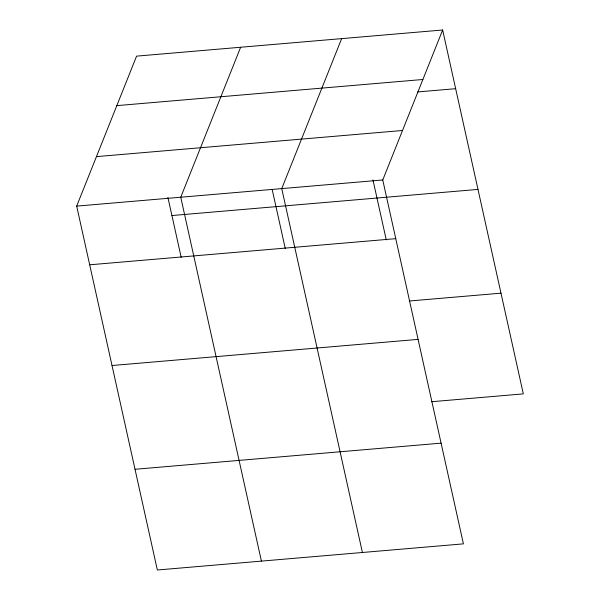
<?xml version="1.0" encoding="UTF-8"?>
<svg xmlns="http://www.w3.org/2000/svg" width="600" height="600" viewBox="0 0 600 600"><rect width="100%" height="100%" fill="white"/><g stroke="black" fill="none" stroke-linecap="round" stroke-linejoin="round"><path stroke-width="0.9" d="M442.65 30L382.748 179.977L463.418 543.862L157.35 570L76.68 206.115L136.583 56.137L442.65 30L523.32 393.885L431.58 401.722M240.645 47.25L180.743 197.228L261.413 561.112M341.647 38.625L281.745 188.602L362.415 552.487M116.812 105.63L422.88 79.492M417.668 91.935L455.655 88.688M96.45 156.623L402.518 130.485M76.68 206.115L382.748 179.977M171.922 215.542L477.99 189.405M89.692 264.803L395.76 238.665M409.252 301.005L500.993 293.175M112.02 365.52L418.088 339.382M135.023 469.283L441.09 443.153M372.96 179.88L386.265 239.903M272.16 189.413L285.263 248.528M167.895 197.392L181.2 257.407"/></g></svg>
